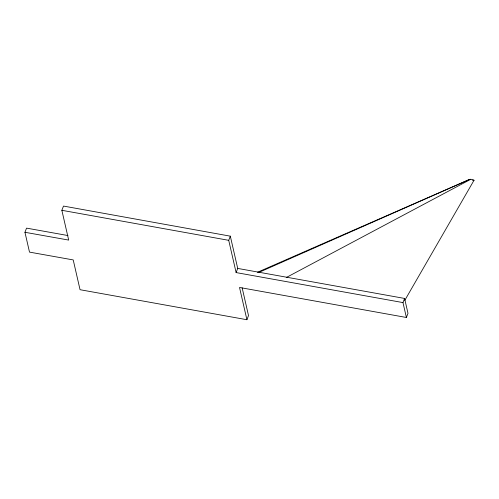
<?xml version="1.0" encoding="UTF-8"?>
<svg xmlns="http://www.w3.org/2000/svg" width="499" height="499" viewBox="0 0 499 499"><rect width="100%" height="100%" fill="white"/><g stroke="black" fill="none" stroke-linecap="round" stroke-linejoin="round"><path stroke-width="0.75" d="M404.764 300.392L474.05 180.239C473.121 179.889 469.952 178.654 469.865 179.634M242.152 287.811L248.508 315.568L246.911 319.728L80.046 289.707L73.222 259.929L29.503 252.114L24.95 232.285L26.547 228.124L67.958 235.547M24.95 232.285L68.681 240.081L61.857 210.304L63.498 206.068L230.32 236.164L237.711 268.418L236.114 272.579L402.98 302.594L406.392 317.483L239.526 287.468L246.911 319.728M236.114 272.579L228.723 240.325L230.32 236.164M402.98 302.594L404.577 298.439L237.711 268.418M406.392 317.483L407.989 313.328L404.577 298.439M474.05 180.239L472.472 180.22M286.438 277.432L470.7 179.328M258.794 272.429L469.79 179.322M257.409 272.311L469.696 179.378M61.857 210.304L228.723 240.325"/></g></svg>
